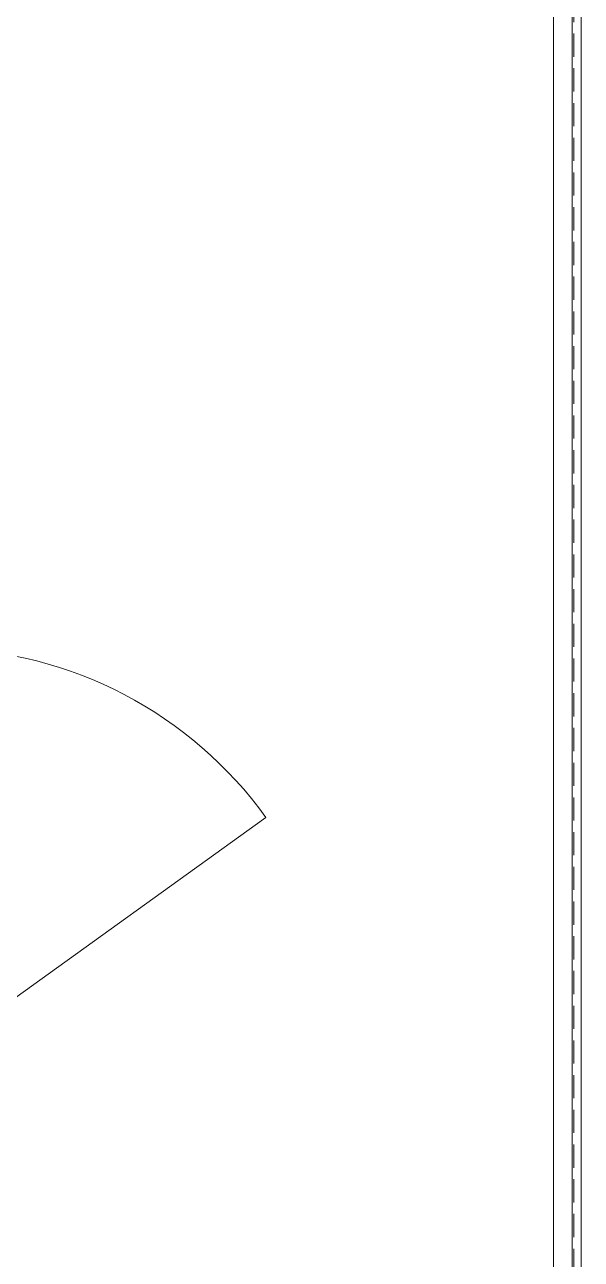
# Model space of a CAD drawing. Extents: x -2365 to 41970, y -230 to 8114.
# Drawn here: x 19152.6 to 19302.8, y 3365.9 to 3699.3 of the extents above; entities that cross this region are included whole.
import ezdxf

# ---------------------------------------------------------------- set-up
doc = ezdxf.new("R2010")
doc.units = 0
doc.header["$LTSCALE"] = 25
doc.linetypes.add('HIDDEN', pattern=[0.375, 0.25, -0.125])
doc.layers.get('0').update_dxf_attribs({"color": 9, "lineweight": 9})
for name, color, linetype, lineweight in [('04', 9, 'Continuous', 9), ('06B', 9, 'Continuous', 9), ('06C', 9, 'Continuous', 9), ('06D', 9, 'Continuous', 9), ('35', 9, 'Continuous', 9)]:
    doc.layers.add(name, color=color, linetype=linetype, lineweight=lineweight)

# ---------------------------------------------------------------- blocks, each defined once
blk = doc.blocks.new('p-araba-polo')
blk.add_line((1.2434, -0.7769), (1.8845, -1.6687))
blk.add_arc((1.2434, -0.7769), 1.0984, 305.7081, 359.024)

msp = doc.modelspace()

# ---------------------------------------------------------------- linework, layer by layer
at = {"layer": '06B'}
msp.add_lwpolyline([(19282.84, 3964.26), (19282.84, 3914.5), (19302.84, 3914.5), (19302.84, 1660.5)], dxfattribs=at)
at = {"layer": '06C'}
msp.add_lwpolyline([(19295.34, 3912), (19300.34, 3912), (19300.34, 1650.5), (19295.34, 1650.5)], close=True, dxfattribs=at)
at = {"layer": '06D', "linetype": 'HIDDEN'}
msp.add_lwpolyline([(19280.84, 3970.5), (19280.84, 3912.5), (19300.84, 3912.5), (19300.84, 292.5), (19280.84, 292.5), (19280.84, 234.5)], dxfattribs=at)
at = {"layer": '35'}
msp.add_lwpolyline([(19302.84, 1794.5), (19302.84, 2410.5), (19302.84, 2410.5), (19302.84, 2494.5), (19302.84, 2494.5), (19302.84, 3110.5), (19302.84, 3110.5), (19302.84, 3194.5), (19302.84, 3194.5), (19302.84, 3810.5), (19302.84, 3810.5), (19302.84, 3914.5), (19302.84, 3914.5), (19302.84, 3914.5)], dxfattribs=at)

# ---------------------------------------------------------------- block references
at = {"layer": '04', "xscale": 100, "yscale": 100, "zscale": 100, "rotation": 90}
msp.add_blockref('p-araba-polo', (19050.84, 3296.73), dxfattribs=at)

doc.saveas('drawing.dxf')
